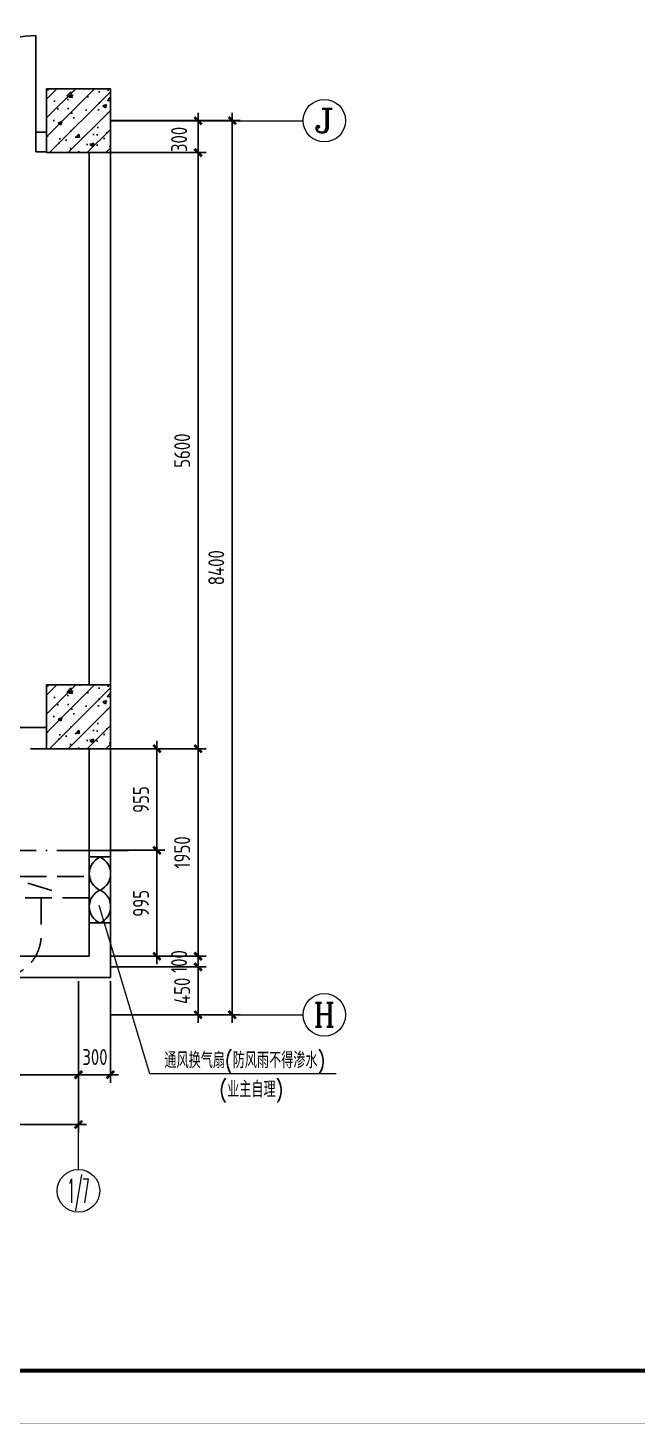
# Model space of a CAD drawing. Extents: x 185540 to 253404, y 138157 to 180211.
# Drawn here: x 233824 to 239552, y 138157 to 151274 of the extents above; entities that cross this region are included whole.
import ezdxf
from ezdxf.enums import TextEntityAlignment as Align

# ---------------------------------------------------------------- set-up
doc = ezdxf.new("R2010")
doc.units = 0
doc.header["$LTSCALE"] = 1000
doc.header["$MEASUREMENT"] = 0
doc.linetypes.add('ACAD_ISO04W100', pattern=[30.5, 24, -3, 0.5, -3])
doc.linetypes.add('DASH', pattern=[0.35, 0.25, -0.1])
doc.layers.get('0').update_dxf_attribs({"linetype": 'CONTINUOUS'})
doc.layers.get('DEFPOINTS').update_dxf_attribs({"linetype": 'CONTINUOUS'})
for name, color, linetype in [('1', 8, 'CONTINUOUS'), ('COLUMN', 4, 'CONTINUOUS'), ('TC', 8, 'CONTINUOUS'), ('WALL', 1, 'CONTINUOUS')]:
    doc.layers.add(name, color=color, linetype=linetype)
doc.layers.add('AXIS', color=3, linetype='CONTINUOUS', lineweight=9)
doc.styles.add('COMPLEX', font='COMPLEX.shx')
doc.styles.add('DIM_FONT', font='tssdeng.shx', dxfattribs={"width": 0.8, "bigfont": 'tssdchn.shx'})
doc.styles.get("Standard").update_dxf_attribs({"font": 'txt.shx', "width": 0.8, "height": 260, "bigfont": 'china.shx'})
doc.dimstyles.new('DIMN-200', dxfattribs={"dimtxt": 300, "dimasz": 1, "dimexe": 250, "dimexo": 0, "dimgap": 150, "dimtad": 1, "dimdec": 0, "dimdsep": 46, "dimtxsty": 'DIM_FONT', "dimblk": '_DIMX', "dimcen": 2.5, "dimclrd": 256, "dimclre": 256, "dimclrt": 4, "dimadec": 0, "dimazin": 0, "dimtfac": 1, "dimtdec": 0, "dimtix": 1, "dimtmove": 2, "dimatfit": 3, "dimldrblk": '_DIMX', "dimfxl": 0, "dimtolj": 1, "dimtzin": 0, "dimarcsym": 0})
doc.dimstyles.get("Standard").update_dxf_attribs({"dimtxt": 300, "dimasz": 1, "dimexe": 150, "dimexo": 0, "dimgap": 150, "dimtad": 1, "dimdec": 0, "dimzin": 0, "dimdsep": 46, "dimtxsty": 'Standard', "dimblk1": '_DIMX', "dimblk2": '_DIMX', "dimsah": 1, "dimcen": 200, "dimclrd": 256, "dimclre": 256, "dimclrt": 4, "dimadec": 0, "dimazin": 0, "dimtfac": 1, "dimtdec": 0, "dimtix": 1, "dimtmove": 2, "dimatfit": 3, "dimldrblk": '_DIMX', "dimfxl": 0, "dimtolj": 1, "dimtzin": 0, "dimarcsym": 0})

# ---------------------------------------------------------------- blocks, each defined once
blk = doc.blocks.new('_DIMX')
blk.add_line((-150, 0), (150, 0))
at = {"const_width": 50}
blk.add_lwpolyline([(-70, -70), (70, 70)], dxfattribs=at)
blk = doc.blocks.new('*D565')
at = {"linetype": 'ByBlock'}
for p, q in [((235934, 149407), (237155, 149407)), ((237080, 149406), (237080, 141007)), ((235934, 141007), (237155, 141007))]:
    blk.add_line(p, q, dxfattribs=at)
at = {"layer": 'DEFPOINTS', "color": 0, "linetype": 'ByBlock'}
for p in [(235934, 149407), (235934, 141007), (237080, 141007)]:
    blk.add_point(p, dxfattribs=at)
at = {"linetype": 'ByBlock', "xscale": 0.5, "yscale": 0.5, "zscale": 0.5}
for p, rotation in [((237080, 149407), 90), ((237080, 141007), 270)]:
    blk.add_blockref('_DIMX', p, dxfattribs=dict(at, rotation=rotation))
at = {"color": 4, "linetype": 'ByBlock', "insert": (236930, 145207), "char_height": 150, "attachment_point": 5, "rotation": 90, "style": 'DIM_FONT'}
blk.add_mtext('\\A1;8400', dxfattribs=at)
blk = doc.blocks.new('*D561')
at = {"linetype": 'ByBlock'}
for p, q in [((231662, 131530), (232562, 131530)), ((232487, 125930), (232487, 131529)), ((231662, 125930), (232562, 125930))]:
    blk.add_line(p, q, dxfattribs=at)
at = {"layer": 'DEFPOINTS', "color": 0, "linetype": 'ByBlock'}
for p in [(231662, 131530), (232487, 131530), (231662, 125930)]:
    blk.add_point(p, dxfattribs=at)
at = {"linetype": 'ByBlock', "xscale": 0.5, "yscale": 0.5, "zscale": 0.5}
for p, rotation in [((232487, 131530), 90), ((232487, 125930), 270)]:
    blk.add_blockref('_DIMX', p, dxfattribs=dict(at, rotation=rotation))
at = {"color": 4, "linetype": 'ByBlock', "insert": (232337, 128730), "char_height": 150, "attachment_point": 5, "rotation": 90, "style": 'DIM_FONT'}
blk.add_mtext('\\A1;5600', dxfattribs=at)
blk = doc.blocks.new('*D564')
at = {"linetype": 'ByBlock'}
for p, q in [((231939, 145456), (232839, 145456)), ((232764, 143506), (232764, 145455)), ((231939, 143506), (232839, 143506))]:
    blk.add_line(p, q, dxfattribs=at)
at = {"layer": 'DEFPOINTS', "color": 0, "linetype": 'ByBlock'}
for p in [(231939, 145456), (232764, 145456), (231939, 143506)]:
    blk.add_point(p, dxfattribs=at)
at = {"linetype": 'ByBlock', "xscale": 0.5, "yscale": 0.5, "zscale": 0.5}
for p, rotation in [((232764, 145456), 90), ((232764, 143506), 270)]:
    blk.add_blockref('_DIMX', p, dxfattribs=dict(at, rotation=rotation))
at = {"color": 4, "linetype": 'ByBlock', "insert": (232614, 144481), "char_height": 150, "attachment_point": 5, "rotation": 90, "style": 'DIM_FONT'}
blk.add_mtext('\\A1;1950', dxfattribs=at)
blk = doc.blocks.new('*D563')
at = {"linetype": 'ByBlock'}
for p, q in [((231939, 144501), (232452, 144501)), ((232377, 143506), (232377, 144500)), ((231939, 143506), (232452, 143506))]:
    blk.add_line(p, q, dxfattribs=at)
at = {"layer": 'DEFPOINTS', "color": 0, "linetype": 'ByBlock'}
for p in [(231939, 144501), (232377, 144501), (231939, 143506)]:
    blk.add_point(p, dxfattribs=at)
at = {"linetype": 'ByBlock', "xscale": 0.5, "yscale": 0.5, "zscale": 0.5}
for p, rotation in [((232377, 144501), 90), ((232377, 143506), 270)]:
    blk.add_blockref('_DIMX', p, dxfattribs=dict(at, rotation=rotation))
at = {"color": 4, "linetype": 'ByBlock', "insert": (232227, 144003), "char_height": 150, "attachment_point": 5, "rotation": 90, "style": 'DIM_FONT'}
blk.add_mtext('\\A1;995', dxfattribs=at)
blk = doc.blocks.new('*D562')
at = {"linetype": 'ByBlock'}
for p, q in [((231939, 145456), (232452, 145456)), ((232377, 144501), (232377, 145455)), ((231939, 144501), (232452, 144501))]:
    blk.add_line(p, q, dxfattribs=at)
at = {"layer": 'DEFPOINTS', "color": 0, "linetype": 'ByBlock'}
for p in [(231939, 145456), (232377, 145456), (231939, 144501)]:
    blk.add_point(p, dxfattribs=at)
at = {"linetype": 'ByBlock', "xscale": 0.5, "yscale": 0.5, "zscale": 0.5}
for p, rotation in [((232377, 145456), 90), ((232377, 144501), 270)]:
    blk.add_blockref('_DIMX', p, dxfattribs=dict(at, rotation=rotation))
at = {"color": 4, "linetype": 'ByBlock', "insert": (232227, 144978), "char_height": 150, "attachment_point": 5, "rotation": 90, "style": 'DIM_FONT'}
blk.add_mtext('\\A1;955', dxfattribs=at)
blk = doc.blocks.new('*D560')
at = {"linetype": 'ByBlock'}
for p, q in [((231939, 143506), (232839, 143506)), ((232764, 143506), (232764, 143507)), ((232764, 143406), (232764, 143506)), ((232764, 143406), (232764, 143506)), ((231939, 143406), (232839, 143406)), ((232764, 143405), (232764, 143405))]:
    blk.add_line(p, q, dxfattribs=at)
at = {"layer": 'DEFPOINTS', "color": 0, "linetype": 'ByBlock'}
for p in [(231939, 143506), (232764, 143506), (231939, 143406)]:
    blk.add_point(p, dxfattribs=at)
at = {"linetype": 'ByBlock', "xscale": 0.5, "yscale": 0.5, "zscale": 0.5}
for p, rotation in [((232764, 143506), 270), ((232764, 143406), 90)]:
    blk.add_blockref('_DIMX', p, dxfattribs=dict(at, rotation=rotation))
at = {"color": 4, "linetype": 'ByBlock', "insert": (232585, 143456), "char_height": 150, "attachment_point": 5, "rotation": 90, "style": 'DIM_FONT'}
blk.add_mtext('\\A1;100', dxfattribs=at)
blk = doc.blocks.new('*D566')
at = {"linetype": 'ByBlock'}
for p, q in [((231662, 131830), (232562, 131830)), ((232487, 131530), (232487, 131829)), ((231662, 131530), (232562, 131530))]:
    blk.add_line(p, q, dxfattribs=at)
at = {"layer": 'DEFPOINTS', "color": 0, "linetype": 'ByBlock'}
for p in [(231662, 131830), (232487, 131830), (231662, 131530)]:
    blk.add_point(p, dxfattribs=at)
at = {"linetype": 'ByBlock', "xscale": 0.5, "yscale": 0.5, "zscale": 0.5}
for p, rotation in [((232487, 131830), 90), ((232487, 131530), 270)]:
    blk.add_blockref('_DIMX', p, dxfattribs=dict(at, rotation=rotation))
at = {"color": 4, "linetype": 'ByBlock', "insert": (232308, 131654), "char_height": 150, "attachment_point": 5, "rotation": 90, "style": 'DIM_FONT'}
blk.add_mtext('\\A1;300', dxfattribs=at)
blk = doc.blocks.new('*D576')
at = {"linetype": 'ByBlock'}
for p, q in [((228362, 123745), (228362, 122325)), ((231362, 123745), (231362, 122325)), ((231361, 122400), (228362, 122400))]:
    blk.add_line(p, q, dxfattribs=at)
at = {"layer": 'DEFPOINTS', "color": 0, "linetype": 'ByBlock'}
for p in [(228362, 123745), (231362, 123745), (228362, 122400)]:
    blk.add_point(p, dxfattribs=at)
at = {"linetype": 'ByBlock', "xscale": 0.5, "yscale": 0.5, "zscale": 0.5, "rotation": 180}
blk.add_blockref('_DIMX', (228362, 122400), dxfattribs=at)
at = {"linetype": 'ByBlock', "xscale": 0.5, "yscale": 0.5, "zscale": 0.5}
blk.add_blockref('_DIMX', (231362, 122400), dxfattribs=at)
at = {"color": 4, "linetype": 'ByBlock', "insert": (229862, 122550), "char_height": 150, "attachment_point": 5, "style": 'DIM_FONT'}
blk.add_mtext('\\A1;3000', dxfattribs=at)
blk = doc.blocks.new('*D573')
at = {"linetype": 'ByBlock'}
for p, q in [((231299, 142941), (231299, 141988)), ((234299, 142941), (234299, 141988)), ((234299, 142063), (231300, 142063))]:
    blk.add_line(p, q, dxfattribs=at)
at = {"layer": 'DEFPOINTS', "color": 0, "linetype": 'ByBlock'}
for p in [(231299, 142941), (234299, 142941), (231299, 142063)]:
    blk.add_point(p, dxfattribs=at)
at = {"linetype": 'ByBlock', "xscale": 0.5, "yscale": 0.5, "zscale": 0.5, "rotation": 180}
blk.add_blockref('_DIMX', (231299, 142063), dxfattribs=at)
at = {"linetype": 'ByBlock', "xscale": 0.5, "yscale": 0.5, "zscale": 0.5}
blk.add_blockref('_DIMX', (234299, 142063), dxfattribs=at)
at = {"color": 4, "linetype": 'ByBlock', "insert": (232799, 142213), "char_height": 150, "attachment_point": 5, "style": 'DIM_FONT'}
blk.add_mtext('\\A1;3000', dxfattribs=at)
blk = doc.blocks.new('*D584')
at = {"linetype": 'ByBlock'}
for p, q in [((231362, 123745), (231362, 122792)), ((231662, 123745), (231662, 122792)), ((231362, 122867), (231661, 122867))]:
    blk.add_line(p, q, dxfattribs=at)
at = {"layer": 'DEFPOINTS', "color": 0, "linetype": 'ByBlock'}
for p in [(231362, 123745), (231662, 123745), (231662, 122867)]:
    blk.add_point(p, dxfattribs=at)
at = {"linetype": 'ByBlock', "xscale": 0.5, "yscale": 0.5, "zscale": 0.5, "rotation": 180}
blk.add_blockref('_DIMX', (231362, 122867), dxfattribs=at)
at = {"linetype": 'ByBlock', "xscale": 0.5, "yscale": 0.5, "zscale": 0.5}
blk.add_blockref('_DIMX', (231662, 122867), dxfattribs=at)
at = {"color": 4, "linetype": 'ByBlock', "insert": (231517, 123033), "char_height": 150, "attachment_point": 5, "style": 'DIM_FONT'}
blk.add_mtext('\\A1;300', dxfattribs=at)
blk = doc.blocks.new('*D585')
at = {"linetype": 'ByBlock'}
for p, q in [((235934, 141457), (236834, 141457)), ((236759, 141456), (236759, 141007)), ((235934, 141007), (236834, 141007))]:
    blk.add_line(p, q, dxfattribs=at)
at = {"layer": 'DEFPOINTS', "color": 0, "linetype": 'ByBlock'}
for p in [(235934, 141457), (235934, 141007), (236759, 141007)]:
    blk.add_point(p, dxfattribs=at)
at = {"linetype": 'ByBlock', "xscale": 0.5, "yscale": 0.5, "zscale": 0.5}
for p, rotation in [((236759, 141457), 90), ((236759, 141007), 270)]:
    blk.add_blockref('_DIMX', p, dxfattribs=dict(at, rotation=rotation))
at = {"color": 4, "linetype": 'ByBlock', "insert": (236609, 141232), "char_height": 150, "attachment_point": 5, "rotation": 90, "style": 'DIM_FONT'}
blk.add_mtext('\\A1;450', dxfattribs=at)

msp = doc.modelspace()

# ---------------------------------------------------------------- hatches: boundary and pattern name
at = {"layer": '1'}
h = msp.add_hatch(dxfattribs=at)
h.set_pattern_fill('AR-CONC', color=256, scale=50, style=0)
h.set_pattern_definition([(50, (35729.67, -26275.3), (358.6301, -31.37607), [37.5, -412.5]), (355, (35729.67, -26275.3), (-69.37567, 376.09607), [30, -330]), (100.4514, (35759.56, -26277.92), (289.2547, 344.71977), [31.8701, -350.57106]), (46.1842, (35729.67, -26175.3), (533.6205, -82.7595), [56.25, -618.75]), (96.6356, (35774.14, -26182.2), (467.3314, 487.0589), [47.8051, -525.8565]), (351.1842, (35729.67, -26175.3), (467.331, 487.0593), [45, -495]), (21, (35779.67, -26200.3), (298.45353, -201.30945), [37.5, -412.5]), (326, (35779.67, -26200.3), (121.65767, 362.575), [30, -330]), (71.4514, (35804.54, -26217.08), (420.1113, 161.26525), [31.8701, -350.57106]), (37.5, (35729.67, -26275.3), (6.07993, 166.44693), [0, -326, 0, -335, 0, -331.25]), (7.5, (35729.67, -26275.3), (131.53477, 197.20586), [0, -191, 0, -318.5, 0, -126.25]), (327.5, (35618.17, -26275.3), (266.91122, -11.277436), [0, -125, 0, -390, 0, -517.5]), (317.5, (35568.17, -26275.3), (291.59308, 50.0525), [0, -162.5, 0, -259, 0, -367.5])])
h.paths.add_polyline_path([(234599.4, 150702.2), (233999.4, 150702.2), (233999.4, 150102.2), (234599.4, 150102.2)])
h = msp.add_hatch(dxfattribs=at)
h.set_pattern_fill('ANSI31', color=256, scale=1000, style=0)
h.set_pattern_definition([(45, (35729.67, -26275.3), (-88.38835, 88.38835), [])])
h.paths.add_polyline_path([(233999.4, 150102.2), (234599.4, 150102.2), (234599.4, 150702.2), (233999.4, 150702.2)])
h = msp.add_hatch(dxfattribs=at)
h.set_pattern_fill('AR-CONC', color=256, scale=50, style=0)
h.set_pattern_definition([(50, (35729.67, -31875.3), (358.6301, -31.37607), [37.5, -412.5]), (355, (35729.67, -31875.3), (-69.37567, 376.09607), [30, -330]), (100.4514, (35759.56, -31877.92), (289.2547, 344.71977), [31.8701, -350.57106]), (46.1842, (35729.67, -31775.3), (533.6205, -82.7595), [56.25, -618.75]), (96.6356, (35774.14, -31782.2), (467.3314, 487.0589), [47.8051, -525.8565]), (351.1842, (35729.67, -31775.3), (467.331, 487.0593), [45, -495]), (21, (35779.67, -31800.3), (298.45353, -201.30945), [37.5, -412.5]), (326, (35779.67, -31800.3), (121.65767, 362.575), [30, -330]), (71.4514, (35804.54, -31817.08), (420.1113, 161.26525), [31.8701, -350.57106]), (37.5, (35729.67, -31875.3), (6.07993, 166.44693), [0, -326, 0, -335, 0, -331.25]), (7.5, (35729.67, -31875.3), (131.53477, 197.20586), [0, -191, 0, -318.5, 0, -126.25]), (327.5, (35618.17, -31875.3), (266.91122, -11.277436), [0, -125, 0, -390, 0, -517.5]), (317.5, (35568.17, -31875.3), (291.59308, 50.0525), [0, -162.5, 0, -259, 0, -367.5])])
h.paths.add_polyline_path([(234599.4, 145102.2), (233999.4, 145102.2), (233999.4, 144502.2), (234599.4, 144502.2)])
h = msp.add_hatch(dxfattribs=at)
h.set_pattern_fill('ANSI31', color=256, scale=1000, style=0)
h.set_pattern_definition([(45, (35729.67, -31875.3), (-88.38835, 88.38835), [])])
h.paths.add_polyline_path([(233999.4, 144502.2), (234599.4, 144502.2), (234599.4, 145102.2), (233999.4, 145102.2)])

# ---------------------------------------------------------------- linework, layer by layer
at = {"linetype": 'DASH'}
for p, q in [((233999.4, 144702.2), (228599.4, 144702.2)), ((231399.4, 144502.2), (233999.4, 144502.2)), ((233749.4, 143302.2), (234399.4, 143302.2)), ((234399.4, 143102.2), (233749.4, 143102.2)), ((233949.4, 143102.2), (233949.4, 142752.2))]:
    msp.add_line(p, q, dxfattribs=at)
for points, const_width in [([(253402.3, 138159.3), (193952.3, 138159.3), (193952.3, 180209.3), (253402.3, 180209.3)], 4), ([(252902.3, 179709.3), (252902.3, 138659.3), (195202.3, 138659.3), (195202.3, 179709.3)], 40)]:
    msp.add_lwpolyline(points, close=True, dxfattribs=dict(const_width=const_width))
msp.add_arc((233549.4, 142752.2), 400, 270, 0, dxfattribs=at)
at = {"layer": 'AXIS'}
for p, q in [((234599.4, 150402.2), (236411.1, 150402.2)), ((234970.1, 141447.9), (234494.3, 143028.9)), ((234299.4, 140548.4), (234299.4, 142317.6)), ((234599.4, 142002.2), (236411.1, 142002.2)), ((236723.5, 141447.9), (234970.1, 141447.9))]:
    msp.add_line(p, q, dxfattribs=at)
for centre in [(236611.1, 150402.2), (236611.1, 142002.2), (234299.4, 140348.4)]:
    msp.add_circle(centre, 200, dxfattribs=at)
at = {"layer": 'COLUMN'}
for p, q in [((233899.4, 150202.2), (233899.4, 151202.2)), ((234599.4, 145102.2), (234599.4, 144502.2)), ((234599.4, 144502.2), (233999.4, 144502.2)), ((234399.4, 143485.7), (234599.4, 143485.7)), ((234399.4, 142864.8), (234599.4, 142864.8))]:
    msp.add_line(p, q, dxfattribs=at)
for centre, radius, start, end in [((233899.4, 150202.2), 1000, 90, 180), ((234570.4, 143328.2), 169.3, 114.16379, 245.83621), ((234433.1, 143328.2), 169.3, 294.16379, 65.83621), ((234570.4, 143019.3), 169.3, 114.16379, 245.83621), ((234433.1, 143019.3), 169.3, 294.16379, 65.83621)]:
    msp.add_arc(centre, radius, start, end, dxfattribs=at)
at = {"layer": 'TC', "linetype": 'ACAD_ISO04W100', "ltscale": 0.03}
for p, q in [((231199.4, 144048.9), (234049.4, 143169.1)), ((228606.9, 143547.2), (234766.3, 143547.2))]:
    msp.add_line(p, q, dxfattribs=at)
at = {"layer": 'WALL'}
for p, q in [((233899.4, 150294.2), (233999.4, 150294.2)), ((233899.4, 150110.2), (233899.4, 150294.2)), ((234599.4, 145102.2), (234599.4, 150302.2)), ((233899.4, 150110.2), (233999.4, 150110.2)), ((234399.4, 145102.2), (234399.4, 150102.2)), ((233999.4, 144502.2), (233999.4, 145102.2)), ((234599.4, 144702.2), (234599.4, 142352.2)), ((234399.4, 144502.2), (234399.4, 143302.2)), ((234399.4, 144502.2), (234399.4, 142552.2)), ((234599.4, 144502.2), (234599.4, 143102.2)), ((228199.4, 142552.2), (234399.4, 142552.2)), ((234599.4, 142352.2), (227999.4, 142352.2))]:
    msp.add_line(p, q, dxfattribs=at)
for points in [[(233999.4, 150702.2), (234599.4, 150702.2), (234599.4, 150102.2), (233999.4, 150102.2)], [(233999.4, 145102.2), (234599.4, 145102.2), (234599.4, 144502.2), (233999.4, 144502.2)]]:
    msp.add_lwpolyline(points, close=True, dxfattribs=at)

# ---------------------------------------------------------------- texts
at = {"layer": 'AXIS', "width": 0.8}
for s, p in [('通风换气扇(防风雨不得渗水)', (235107.3, 141500.6)), ('(业主自理)', (235625.4, 141227.7))]:
    msp.add_text(s, height=150, dxfattribs=at).set_placement(p)
at = {"layer": 'AXIS', "style": 'COMPLEX'}
for tag, width, p, p2 in [('J', 1.704545, (236511.1, 150290.2), (236711.1, 150290.2)), ('H', 0.9375, (236511.1, 141890.2), (236711.1, 141890.2)), ('1/7', 0.367647, (234199.4, 140236.4), (234399.4, 140236.4))]:
    msp.add_attdef(tag, text='', height=224, dxfattribs=dict(at, width=width)).set_placement(p, p2, align=Align.FIT)

# ---------------------------------------------------------------- dimensions: what is measured, and where the dimension line sits
at = {"layer": 'AXIS'}
for base, p1, p2, angle, dimstyle, override, picture, middle, set_off in [((235745.3, 142002.2), (234599.4, 150402.2), (234599.4, 142002.2), 270, 'DIMN-200', {"dimscale": 0.5, "dimexe": 150, "dimzin": 0, "dimblk1": '_DIMX', "dimblk2": '_DIMX', "dimsah": 1, "dimcen": 200}, '*D565', (235595.3, 146202.2), (-1334.8, 995.6)), ((235424.7, 150102.2), (234599.4, 144502.2), (234599.4, 150102.2), 90, 'DIMN-200', {"dimscale": 0.5, "dimexe": 150, "dimzin": 0, "dimblk1": '_DIMX', "dimblk2": '_DIMX', "dimsah": 1, "dimcen": 200}, '*D561', (235274.7, 147302.2), (2937.6, 18572.3)), ((235424.7, 144502.2), (234599.4, 142552.2), (234599.4, 144502.2), 90, 'DIMN-200', {"dimscale": 0.5, "dimexe": 150, "dimzin": 0, "dimblk1": '_DIMX', "dimblk2": '_DIMX', "dimsah": 1, "dimcen": 200}, '*D564', (235274.7, 143527.2), (2660.5, -953.5)), ((235037.5, 144502.2), (234599.4, 143547.2), (234599.4, 144502.2), 90, 'DIMN-200', {"dimscale": 0.5, "dimexe": 150, "dimzin": 0, "dimblk1": '_DIMX', "dimblk2": '_DIMX', "dimsah": 1, "dimcen": 200}, '*D562', (234887.5, 144024.7), (2660.5, -953.5)), ((235037.5, 143547.2), (234599.4, 142552.2), (234599.4, 143547.2), 90, 'DIMN-200', {"dimscale": 0.5, "dimexe": 150, "dimzin": 0, "dimblk1": '_DIMX', "dimblk2": '_DIMX', "dimsah": 1, "dimcen": 200}, '*D563', (234887.5, 143049.7), (2660.5, -953.5)), ((235424.7, 142002.2), (234599.4, 142452.2), (234599.4, 142002.2), 90, 'Standard', {"dimscale": 0.5, "dimtxsty": 'DIM_FONT', "dimblk": '_DIMX'}, '*D585', (235274.7, 142227.2), (-1334.8, 995.6))]:
    dim = msp.add_linear_dim(base=base, p1=p1, p2=p2, angle=angle, dimstyle=dimstyle, override=override, dxfattribs=at)
    dim.commit()
    dim.dimension.update_dxf_attribs({"geometry": picture, "text_midpoint": middle, "insert": set_off})
for base, p1, p2, picture, middle, set_off in [((235424.7, 150402.2), (234599.4, 150102.2), (234599.4, 150402.2), '*D566', (235245.9, 150226.8), (2937.6, 18572.3)), ((235424.7, 142552.2), (234599.4, 142452.2), (234599.4, 142552.2), '*D560', (235245.9, 142502.2), (2660.5, -953.5))]:
    dim = msp.add_linear_dim(base=base, p1=p1, p2=p2, angle=90, dimstyle='DIMN-200', override={"dimscale": 0.5, "dimexe": 150, "dimzin": 0, "dimblk1": '_DIMX', "dimblk2": '_DIMX', "dimsah": 1, "dimcen": 200}, dxfattribs=at)
    dim.commit()
    dim.dimension.update_dxf_attribs({"geometry": picture, "text_midpoint": middle, "dimtype": 160, "insert": set_off})
for base, picture, middle, set_off in [((231299.4, 140971.9), '*D576', (232799.4, 141121.9), (2937.6, 18572.3)), ((231299.4, 141439.2), '*D573', (232799.4, 141589.2), (0, -623.8))]:
    dim = msp.add_linear_dim(base=base, p1=(234299.4, 142317.6), p2=(231299.4, 142317.6), dimstyle='DIMN-200', override={"dimscale": 0.5, "dimexe": 150, "dimzin": 0, "dimblk1": '_DIMX', "dimblk2": '_DIMX', "dimsah": 1, "dimcen": 200}, dxfattribs=at)
    dim.commit()
    dim.dimension.update_dxf_attribs({"geometry": picture, "text_midpoint": middle, "insert": set_off})
dim = msp.add_linear_dim(base=(234599.4, 141439.2), p1=(234299.4, 142317.6), p2=(234599.4, 142317.6), dimstyle='Standard', override={"dimscale": 0.5, "dimtxsty": 'DIM_FONT', "dimblk": '_DIMX'}, dxfattribs=at)
dim.commit()
dim.dimension.update_dxf_attribs({"geometry": '*D584', "text_midpoint": (234454.6, 141605.7), "dimtype": 160, "insert": (2937.6, 18572.3)})

doc.saveas('drawing.dxf')
